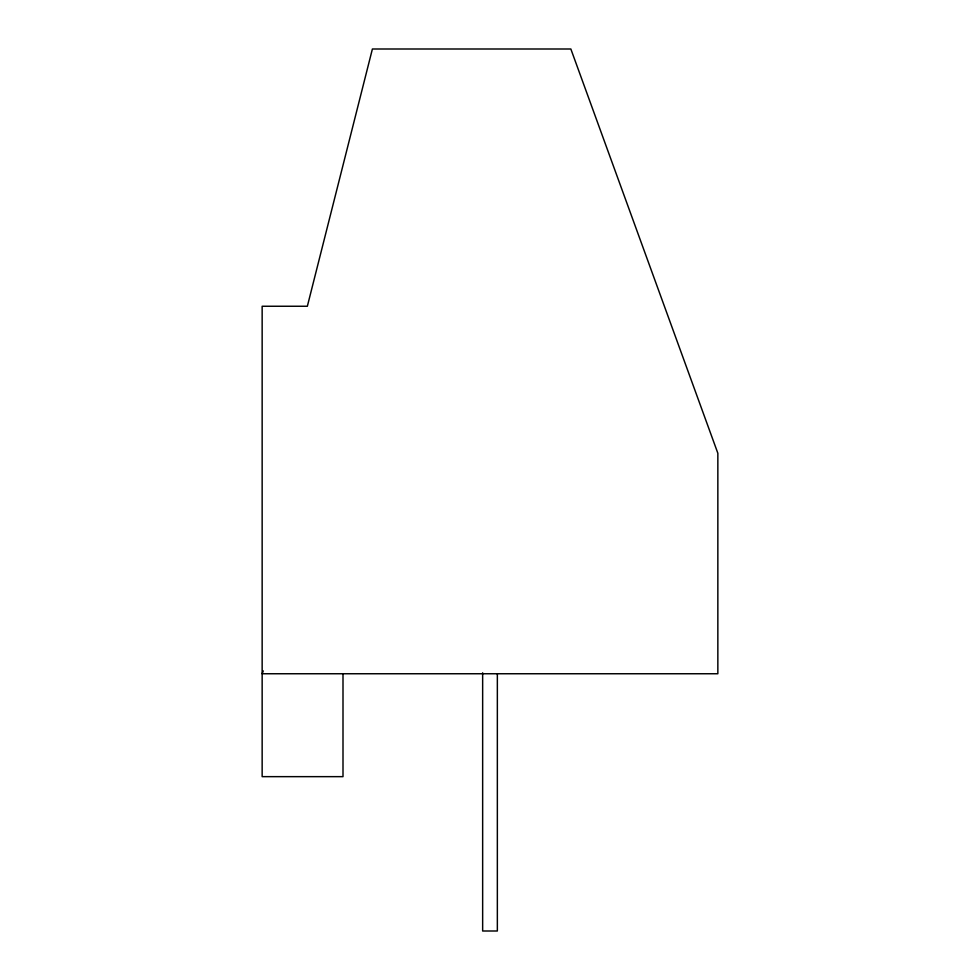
<?xml version="1.0" encoding="UTF-8"?>
<svg xmlns="http://www.w3.org/2000/svg" width="980" height="980" viewBox="0 0 980 980"><rect width="100%" height="100%" fill="white"/><g stroke="black" fill="none" stroke-linecap="round" stroke-linejoin="round"><path stroke-width="1.47" d="M263.277 670.92L262.15 673.75L717.85 673.75L717.85 453.25L570.85 49L372.4 49L307.353 306.25L262.15 306.25L262.15 776.65L343 776.65L343 673.75M497.35 673.75L497.35 931L482.65 931L482.65 672.795"/></g></svg>
